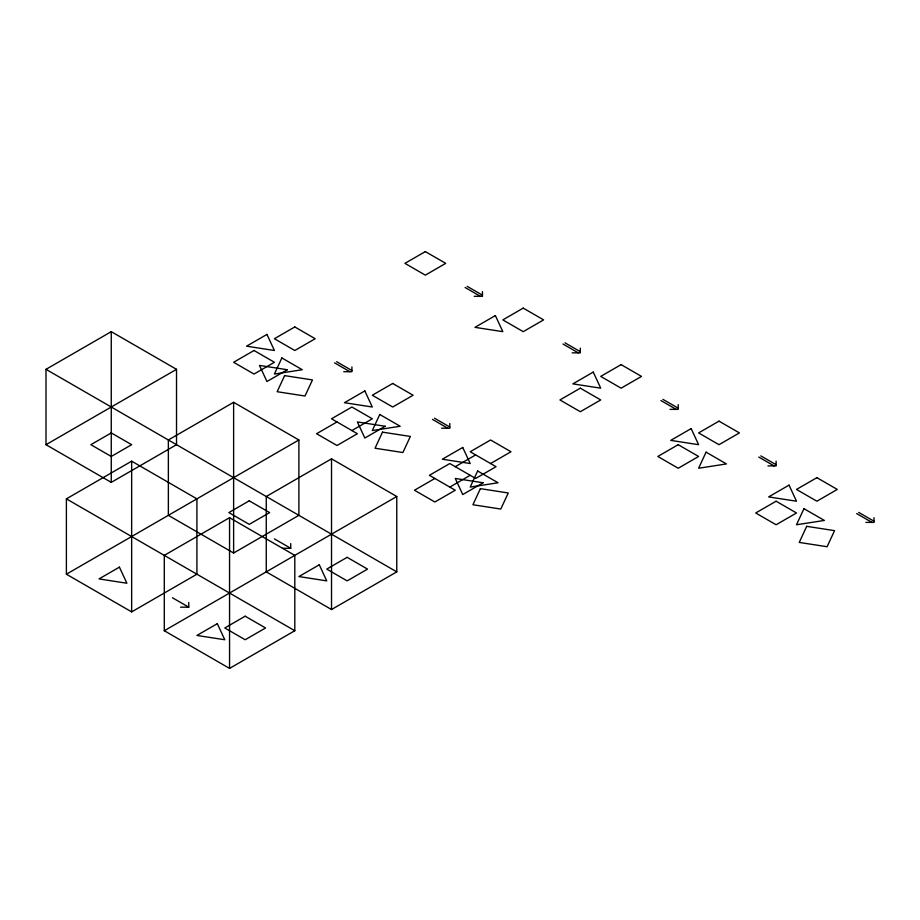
<?xml version="1.0" encoding="UTF-8"?>
<svg xmlns="http://www.w3.org/2000/svg" width="920" height="920" viewBox="0 0 920 920"><rect width="100%" height="100%" fill="white"/><g stroke="black" fill="none" stroke-linecap="round" stroke-linejoin="round"><path stroke-width="1.38" d="M46 369.334L111.262 331.66L176.525 369.334L176.525 444.693L111.262 482.367L46 444.693L46 369.334L396.773 571.86L396.773 496.501L331.522 458.827L266.26 496.501L266.26 571.86L331.522 609.534L396.773 571.86M46 444.693L176.525 369.334M66.389 498.858L131.652 461.173L196.914 498.858L196.914 574.207L131.652 611.892L66.389 574.207L66.389 498.858L294.803 630.729L294.803 555.37L229.552 517.695L164.289 555.37L164.289 630.729L229.552 668.403L294.803 630.729M233.623 402.304L168.36 439.978L168.36 515.338L233.623 553.023L298.885 515.338L298.885 439.978L233.623 402.304L233.623 553.023M66.389 574.207L298.885 439.978M336.984 421.947L316.584 433.722L336.984 445.498L357.374 433.722L331.522 418.784L351.911 407.019L372.301 418.784L351.911 430.56M164.289 630.729L396.773 496.501M434.872 478.457L414.483 490.233L434.872 502.009L455.262 490.233L429.41 475.306L449.799 463.53L475.663 478.457L496.053 466.693L470.2 451.754L490.59 439.978L510.979 451.754L490.59 463.53M455.262 466.693L475.663 454.917M449.799 487.082L470.2 475.306M474.272 296.332L482.436 296.332L482.436 291.628M572.171 352.854L580.324 352.854L580.324 348.139M343.758 371.691L351.911 371.691L351.911 366.976M670.059 409.365L678.212 409.365L678.212 404.662M441.646 428.214L449.799 428.214L449.799 423.499M767.947 465.888L776.112 465.888L776.112 461.173M865.846 522.399L874 522.399L874 517.695M282.566 548.308L290.731 548.308L290.731 543.593M180.596 607.177L188.761 607.177L188.761 602.473M467.141 286.327L482.436 295.159M565.029 342.849L580.324 351.67M662.918 399.36L678.212 408.192M760.817 455.883L776.112 464.715M858.705 512.394L874 521.226M465.094 287.5L480.389 296.332M562.994 344.022L578.289 352.854M660.882 400.534L676.177 409.365M758.77 457.056L774.065 465.888M856.669 513.578L871.964 522.399M336.616 361.686L351.911 370.518M434.504 418.197L449.799 427.029M334.581 362.859L349.876 371.691M432.469 419.382L447.764 428.214M274.413 538.89L290.731 548.308M172.442 597.758L188.761 607.177M331.522 458.827L331.522 609.534M229.552 517.695L229.552 668.403M131.652 461.173L131.652 611.892M111.262 331.66L111.262 482.367M281.877 357.96L274.413 374.049L302.277 369.736L281.877 357.96M284.613 375.624L277.15 391.713L305.003 396.014L312.466 379.937L284.613 375.624M379.764 414.483L372.301 430.56L400.166 426.259L379.764 414.483M382.501 432.147L375.038 448.224L402.891 452.536L410.366 436.448L382.501 432.147M477.664 470.994L470.2 487.082L498.053 482.77L477.664 470.994M480.389 488.658L472.926 504.746L500.791 509.047L508.254 492.97L480.389 488.658M706.077 452.157L698.613 468.245L726.466 463.933L706.077 452.157M803.965 508.679L796.501 524.756L824.366 520.444L803.965 508.679M806.702 526.332L799.238 542.42L827.091 546.733L834.555 530.644L806.702 526.332M266.95 334.409L246.56 346.184L274.413 350.497L266.95 334.409M111.262 432.917L90.861 444.693L111.262 456.469L131.652 444.693L111.262 432.917M254.023 350.497L233.623 362.273L254.023 374.049L274.413 362.273L254.023 350.497M294.803 326.945L274.413 338.721L294.803 350.497L315.203 338.721L294.803 326.945M425.327 251.597L404.938 263.361L425.327 275.137L445.728 263.361L425.327 251.597M287.339 369.736L266.95 381.512L259.486 365.424L287.339 369.736M364.837 390.931L344.448 402.707L372.301 407.019L364.837 390.931M495.362 315.572L474.973 327.347L502.826 331.66L495.362 315.572M392.702 383.467L372.301 395.243L392.702 407.019L413.091 395.243L392.702 383.467M523.227 308.108L502.826 319.884L523.227 331.66L543.616 319.884L523.227 308.108M119.416 567.145L99.026 578.922L126.879 583.234L119.416 567.145M249.251 500.813L228.85 512.589L249.251 524.354L269.64 512.589L249.251 500.813M385.238 426.259L364.837 438.023L357.374 421.947L385.238 426.259M462.737 447.453L442.336 459.218L470.2 463.53L462.737 447.453M593.25 372.094L572.861 383.87L600.714 388.171L593.25 372.094M580.324 388.171L559.935 399.947L580.324 411.723L600.714 399.947L580.324 388.171M621.115 364.63L600.714 376.406L621.115 388.171L641.505 376.406L621.115 364.63M217.315 623.668L196.914 635.444L224.779 639.745L217.315 623.668M319.286 564.788L298.885 576.564L326.749 580.876L319.286 564.788M245.168 616.205L224.779 627.969L245.168 639.745L265.558 627.969L245.168 616.205M347.139 557.324L326.749 569.101L347.139 580.876L367.528 569.101L347.139 557.324M483.126 482.77L462.737 494.546L455.262 478.457L483.126 482.77M691.15 428.605L670.749 440.381L698.613 444.693L691.15 428.605M678.212 444.693L657.823 456.469L678.212 468.245L698.613 456.469L678.212 444.693M719.003 421.141L698.613 432.917L719.003 444.693L739.404 432.917L719.003 421.141M789.038 485.127L768.648 496.903L796.501 501.216L789.038 485.127M776.112 501.216L755.711 512.981L776.112 524.756L796.501 512.981L776.112 501.216M816.891 477.664L796.501 489.44L816.891 501.216L837.292 489.44L816.891 477.664"/></g></svg>
